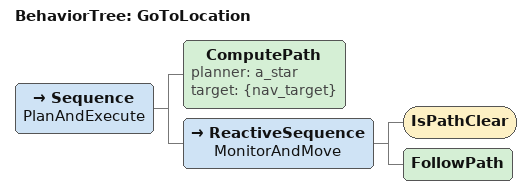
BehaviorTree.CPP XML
<root BTCPP_format="4">

  <BehaviorTree ID="GoToLocation">
    <Sequence name="PlanAndExecute">
        <ComputePath planner="a_star" target="{nav_target}"/>

        <ReactiveSequence name="MonitorAndMove">
            <IsPathClear/>
            <FollowPath/>
        </ReactiveSequence>
    </Sequence>
  </BehaviorTree>

  <!-- Documentação das portas para Groot -->

</root>
